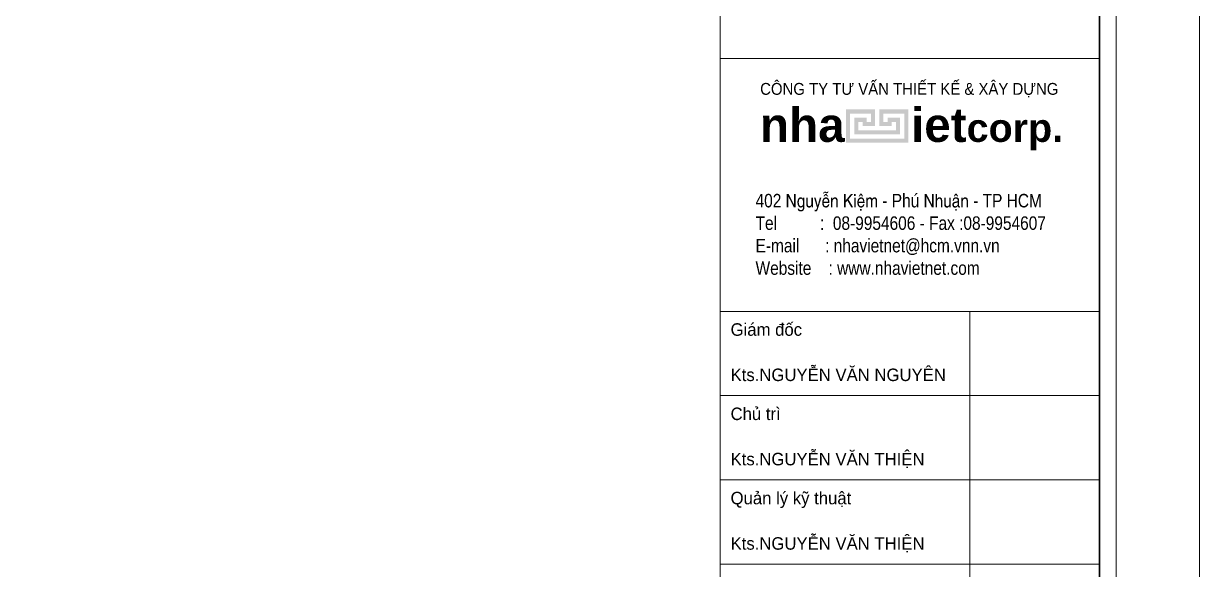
# Model space of a CAD drawing. Header units: inches. Extents: x 88947 to 296847, y 35049 to 161062.
# Drawn here: x 232454 to 237447, y 79847 to 82166 of the extents above; entities that cross this region are included whole.
import ezdxf
from ezdxf.enums import TextEntityAlignment as Align

# ---------------------------------------------------------------- set-up
doc = ezdxf.new("R2010")
doc.units = ezdxf.units.IN
doc.header["$MEASUREMENT"] = 0
doc.layers.add('$AUDIT_BAD_LAYER1', color=7, linetype='Continuous')
doc.layers.add('text', color=2, linetype='Continuous')
for name, color, linetype, lineweight in [('0.4', 1, 'Continuous', 30), ('A-Text', 30, 'Continuous', 9), ('A-Wall', 2, 'Continuous', 35), ('KHUNG 2', 144, 'Continuous', 18), ('NETMANH', 192, 'Continuous', 18)]:
    doc.layers.add(name, color=color, linetype=linetype, lineweight=lineweight)
doc.styles.add('FRANKO', font='VFRANKO.TTF')
doc.styles.add('KHUNGTEN', font='VHELVEB.TTF')

# ---------------------------------------------------------------- blocks, each defined once
blk = doc.blocks.new('khung ten')
at = {"layer": '0.4'}
h = blk.add_hatch(color=256, dxfattribs=at)
h.paths.add_polyline_path([(303108, -206615), (302758, -206615), (302758, -207015), (303508, -207015), (303508, -206615), (303158, -206615), (303158, -206815), (303308, -206815), (303308, -206765), (303358, -206765), (303358, -206865), (302908, -206865), (302908, -206765), (302958, -206765), (302958, -206815), (303108, -206815)])
h.paths.add_polyline_path([(303058, -206665), (303058, -206765), (303008, -206765), (303008, -206715), (302858, -206715), (302858, -206915), (303408, -206915), (303408, -206715), (303258, -206715), (303258, -206765), (303208, -206765), (303208, -206665), (303458, -206665), (303458, -206965), (302808, -206965), (302808, -206665)], flags=16)
at = {"layer": 'A-Wall', "ltscale": 0.7}
blk.add_lwpolyline([(267204, -219099), (305804, -219099), (305804, -190799), (267204, -190799)], close=True, dxfattribs=at)
at = {"layer": 'KHUNG 2', "ltscale": 0.7}
for p, q in [((301249, -219099), (301249, -190799)), ((301249, -206004), (305804, -206004)), ((301249, -209041), (305804, -209041)), ((304246, -213090), (304246, -209041)), ((301249, -210053), (305804, -210053)), ((301249, -211065), (305804, -211065)), ((301249, -212078), (305804, -212078))]:
    blk.add_line(p, q, dxfattribs=at)
blk.add_lwpolyline([(267004, -219299), (306004, -219299), (306004, -190599), (267004, -190599)], close=True, dxfattribs=at)
at = {"layer": 'NETMANH', "ltscale": 0.7}
blk.add_lwpolyline([(265004, -220042), (307004, -220042), (307004, -190342), (265004, -190342)], close=True, dxfattribs=at)
at = {"layer": '$AUDIT_BAD_LAYER1', "color": 2, "linetype": 'Continuous', "style": 'KHUNGTEN', "width": 0.9}
blk.add_text('COÂNG TY TÖ VAÁN THIEÁT KEÁ & XAÂY DÖÏNG', height=142.53, dxfattribs=at).set_placement((303519, -206369), align=Align.MIDDLE_CENTER)
at = {"layer": '$AUDIT_BAD_LAYER1', "color": 2, "linetype": 'Continuous', "insert": (301673, -207630), "char_height": 161.97, "width": 6102.51, "attachment_point": 1, "style": 'KHUNGTEN'}
blk.add_mtext('{\\fVNI-Helve-Condense|b0|i0|c0|p2;402 Nguyeãn Kieäm - Phuù Nhuaän - TP HCM \\PTel          :  08-9954606 - Fax :08-9954607\\PE-mail      : nhavietnet@hcm.vnn.vn\\PWebsite    : www.nhavietnet.com}', dxfattribs=at)
at = {"layer": 'text', "linetype": 'Continuous', "style": 'FRANKO'}
for s, p in [('Giaùm ñoác', (301373, -209334)), ('Kts.NGUYEÃN VAÊN NGUYEÂN', (301373, -209878)), ('Chuû trì', (301373, -210346)), ('Kts.NGUYEÃN VAÊN THIEÄN', (301373, -210890)), ('Quaûn lyù kyõ thuaät', (301373, -211358)), ('Kts.NGUYEÃN VAÊN THIEÄN', (301373, -211903))]:
    blk.add_text(s, height=150, dxfattribs=at).set_placement(p)
at = {"layer": 'text', "linetype": 'Continuous', "insert": (303546, -206852), "char_height": 410.12, "width": 9417.44, "attachment_point": 5, "style": 'KHUNGTEN'}
blk.add_mtext('{\\fVNI-Helve|b1|i0|c0|p2;nha     iet\\H0.8274x;corp.}', dxfattribs=at)

msp = doc.modelspace()

# ---------------------------------------------------------------- block references
at = {"layer": 'A-Text', "xscale": 0.3535714285681024, "yscale": 0.3535714286845177, "zscale": 0.3535714286832132}
msp.add_blockref('khung ten', (128899.4, 154854.2), dxfattribs=at)

doc.saveas('drawing.dxf')
